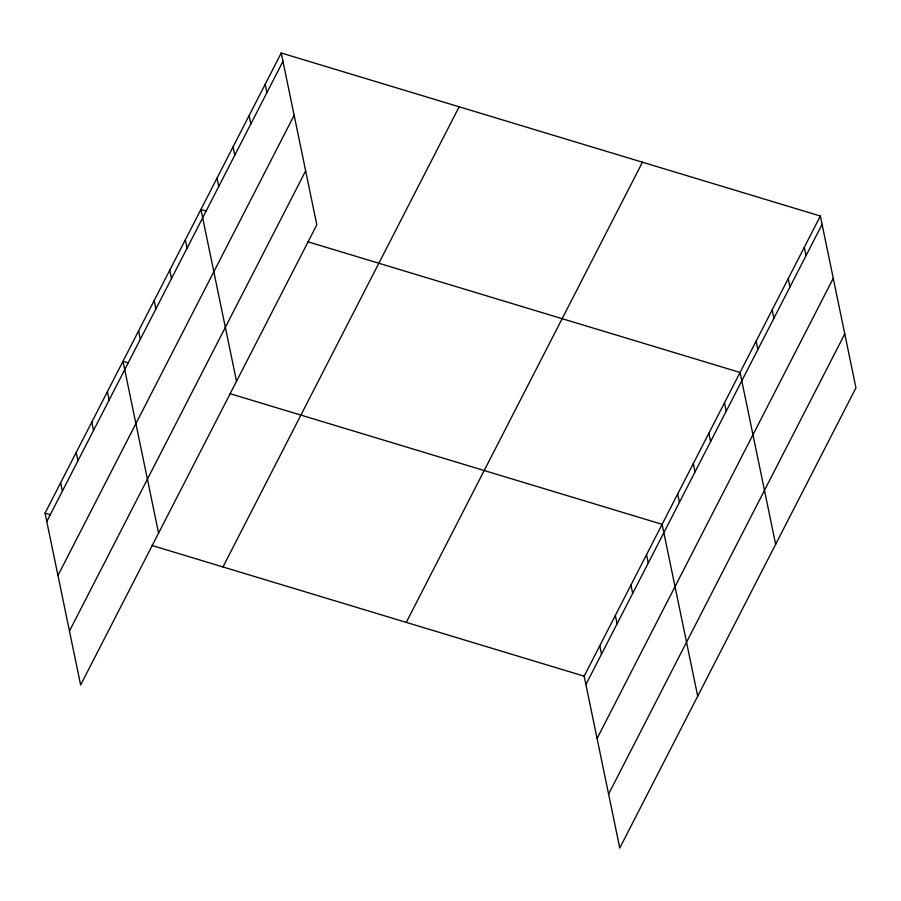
<?xml version="1.0" encoding="UTF-8"?>
<svg xmlns="http://www.w3.org/2000/svg" width="901" height="901" viewBox="0 0 901 901"><rect width="100%" height="100%" fill="white"/><g stroke="black" fill="none" stroke-linecap="round" stroke-linejoin="round"><path stroke-width="1.35" d="M281.236 52.99L316.825 224.822L80.639 684.985L45.05 513.153L281.236 52.99L820.361 216.015L855.95 387.847L619.764 848.01L584.175 676.178L820.361 216.015M46.784 521.499L282.97 61.347M57.957 575.457L294.143 115.294M69.467 631.038L305.653 170.875M222.964 566.954L459.15 106.791M406.261 622.377L642.458 162.214M585.909 684.523L822.095 224.372M597.081 738.471L833.267 278.319M608.592 794.063L844.778 333.899M206.205 211.037L200.934 209.449L236.524 381.281M307.68 241.727L740.059 372.473L775.648 544.305M128.269 362.889L122.998 361.301L158.576 533.133M229.744 393.579L662.122 524.326L697.701 696.158M45.05 513.153L50.321 514.741M151.796 545.432L584.175 676.178M804.3 247.302L806.035 255.659M788.24 278.6L789.974 286.946M772.18 309.888L773.914 318.244M756.119 341.175L757.854 349.532M724.472 402.837L726.206 411.194M708.884 433.212L710.619 441.558M693.297 463.576L695.02 471.933M677.71 493.951L679.433 502.308M646.535 554.689L648.258 563.046M630.937 585.064L632.671 593.41M615.349 615.428L617.084 623.785M599.762 645.803L601.496 654.16M265.176 84.289L266.91 92.634M249.115 115.576L250.85 123.933M233.055 146.863L234.789 155.22M216.995 178.161L218.729 186.507M185.347 239.824L187.081 248.169M169.76 270.187L171.483 278.544M154.172 300.562L155.896 308.908M138.585 330.926L140.308 339.283M107.399 391.665L109.134 400.021M91.812 422.04L93.546 430.396M76.225 452.415L77.959 460.76M60.637 482.778L62.372 491.135"/></g></svg>
